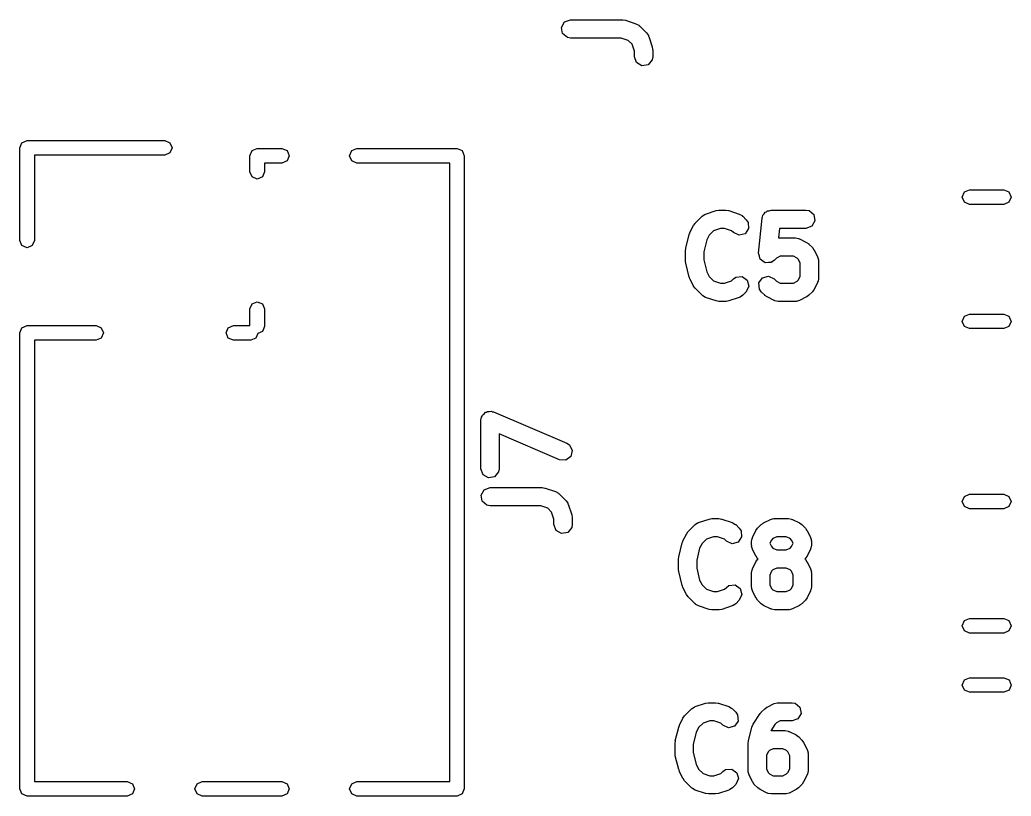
# Model space of a CAD drawing. Extents: x 83.4 to 116.6, y -116.6 to -83.4.
# Drawn here: x 84.81 to 92.95, y -102.66 to -96.28 of the extents above; entities that cross this region are included whole.
import ezdxf

# ---------------------------------------------------------------- set-up
doc = ezdxf.new("R2010")
doc.units = 0
doc.layers.add('BLACK', color=7, linetype='CONTINUOUS')

msp = doc.modelspace()

# ---------------------------------------------------------------- linework, layer by layer
at = {"layer": 'BLACK', "linetype": 'CONTINUOUS'}
for p, q in [((89.258, -96.3456), (89.2836, -96.3012)), ((89.2836, -96.3012), (89.3318, -96.2836)), ((89.3318, -96.2836), (89.7604, -96.2836)), ((89.7604, -96.2836), (89.7825, -96.2875)), ((89.7825, -96.2875), (89.7841, -96.2875)), ((89.7841, -96.2875), (89.8698, -96.3161)), ((89.2669, -96.3961), (89.258, -96.3456)), ((89.8698, -96.3161), (89.8928, -96.3285)), ((89.8928, -96.3285), (89.8951, -96.3323)), ((89.8951, -96.3323), (89.8992, -96.3342)), ((89.8992, -96.3342), (89.9563, -96.3913)), ((89.3062, -96.4291), (89.2669, -96.3961)), ((89.3318, -96.4336), (89.3062, -96.4291)), ((89.7482, -96.4336), (89.3318, -96.4336)), ((89.8056, -96.4528), (89.7482, -96.4336)), ((89.8377, -96.4849), (89.8056, -96.4528)), ((89.9563, -96.3913), (89.9712, -96.4127)), ((89.9712, -96.4127), (89.9716, -96.4171)), ((89.9716, -96.4171), (89.9744, -96.4206)), ((89.9744, -96.4206), (90.003, -96.5064)), ((89.8568, -96.5422), (89.8377, -96.4849)), ((89.8568, -96.5872), (89.8568, -96.5422)), ((90.003, -96.5064), (90.0063, -96.5285)), ((90.0063, -96.5285), (90.0068, -96.5301)), ((90.0068, -96.5301), (90.0068, -96.5872)), ((89.8744, -96.6354), (89.8568, -96.5872)), ((90.0023, -96.6129), (89.9693, -96.6522)), ((90.0068, -96.5872), (90.0023, -96.6129)), ((89.9188, -96.6611), (89.8744, -96.6354)), ((89.9693, -96.6522), (89.9188, -96.6611)), ((84.8276, -97.2926), (84.87, -97.275)), ((84.87, -97.275), (86, -97.275)), ((86, -97.275), (86.0424, -97.2926)), ((84.81, -97.335), (84.8276, -97.2926)), ((84.81, -98.095), (84.81, -97.335)), ((86.0424, -97.2926), (86.06, -97.335)), ((86.06, -97.335), (86.0424, -97.3774)), ((86.7, -97.4), (86.7176, -97.3576)), ((86.7176, -97.3576), (86.76, -97.34)), ((86.76, -97.34), (86.9625, -97.34)), ((86.9625, -97.34), (87.0049, -97.3576)), ((87.0049, -97.3576), (87.0225, -97.4)), ((87.5175, -97.4), (87.5351, -97.3576)), ((87.5351, -97.3576), (87.5775, -97.34)), ((87.5775, -97.34), (88.4, -97.34)), ((88.4, -97.34), (88.4424, -97.3576)), ((88.4424, -97.3576), (88.46, -97.4)), ((86, -97.395), (84.93, -97.395)), ((84.93, -97.395), (84.93, -98.095)), ((86.0424, -97.3774), (86, -97.395)), ((86.7, -97.5315), (86.7, -97.4)), ((87.0049, -97.4424), (86.9625, -97.46)), ((87.0225, -97.4), (87.0049, -97.4424)), ((87.5351, -97.4424), (87.5175, -97.4)), ((87.5775, -97.46), (87.5351, -97.4424)), ((88.46, -97.4), (88.46, -102.6)), ((86.9625, -97.46), (86.82, -97.46)), ((86.82, -97.46), (86.82, -97.5315)), ((88.34, -97.46), (87.5775, -97.46)), ((88.34, -102.54), (88.34, -97.46)), ((86.7176, -97.574), (86.7, -97.5315)), ((86.76, -97.5915), (86.7176, -97.574)), ((86.8024, -97.574), (86.76, -97.5915)), ((86.82, -97.5315), (86.8024, -97.574)), ((92.5666, -97.6976), (92.609, -97.68)), ((92.609, -97.68), (92.8901, -97.68)), ((92.8901, -97.68), (92.9326, -97.6976)), ((92.549, -97.74), (92.5666, -97.6976)), ((92.5666, -97.7824), (92.549, -97.74)), ((92.9326, -97.6976), (92.9501, -97.74)), ((92.9501, -97.74), (92.9326, -97.7824)), ((90.4417, -97.8788), (90.5274, -97.8503)), ((90.5274, -97.8503), (90.5496, -97.847)), ((90.5496, -97.847), (90.5511, -97.8464)), ((90.5511, -97.8464), (90.6083, -97.8464)), ((90.6083, -97.8464), (90.6303, -97.8503)), ((90.6303, -97.8503), (90.632, -97.8503)), ((90.632, -97.8503), (90.7177, -97.8788)), ((90.9647, -97.8519), (90.9797, -97.8464)), ((90.9797, -97.8464), (91.2654, -97.8464)), ((91.2654, -97.8464), (91.2911, -97.851)), ((91.2911, -97.851), (91.3304, -97.8839)), ((92.609, -97.8), (92.5666, -97.7824)), ((92.8901, -97.8), (92.609, -97.8)), ((92.9326, -97.7824), (92.8901, -97.8)), ((90.3552, -97.9541), (90.4124, -97.897)), ((90.4124, -97.897), (90.4337, -97.882)), ((90.4337, -97.882), (90.4382, -97.8816)), ((90.4382, -97.8816), (90.4417, -97.8788)), ((90.7177, -97.8788), (90.7406, -97.8913)), ((90.7406, -97.8913), (90.7429, -97.8951)), ((90.7429, -97.8951), (90.747, -97.897)), ((90.747, -97.897), (90.7756, -97.9255)), ((90.7756, -97.9255), (90.7905, -97.9469)), ((90.8765, -98.1997), (90.9051, -97.914)), ((90.9051, -97.914), (90.9061, -97.9101)), ((90.9058, -97.9084), (90.9074, -97.9057)), ((90.9061, -97.9101), (90.9058, -97.9084)), ((90.9074, -97.9057), (90.9121, -97.8889)), ((90.9121, -97.8889), (90.9235, -97.8778)), ((90.9235, -97.8778), (90.9315, -97.864)), ((90.9315, -97.864), (90.9413, -97.8604)), ((90.9413, -97.8604), (90.9488, -97.8531)), ((90.9488, -97.8531), (90.9647, -97.8519)), ((91.3304, -97.8839), (91.3393, -97.9345)), ((90.3126, -98.0307), (90.3412, -97.9736)), ((90.3412, -97.9736), (90.3545, -97.9556)), ((90.3545, -97.9556), (90.3552, -97.9541)), ((90.5633, -97.9964), (90.5059, -98.0156)), ((90.5961, -97.9964), (90.5633, -97.9964)), ((90.6535, -98.0156), (90.5961, -97.9964)), ((90.795, -97.998), (90.7656, -98.04)), ((90.7905, -97.9469), (90.795, -97.998)), ((91.0476, -97.9964), (91.0397, -98.075)), ((91.2654, -97.9964), (91.0476, -97.9964)), ((91.3136, -97.9789), (91.2654, -97.9964)), ((91.3393, -97.9345), (91.3136, -97.9789)), ((84.8276, -98.1374), (84.81, -98.095)), ((84.93, -98.095), (84.9124, -98.1374)), ((90.2784, -98.1604), (90.3069, -98.0461)), ((90.3069, -98.0461), (90.3122, -98.0343)), ((90.3122, -98.0343), (90.3126, -98.0307)), ((90.4505, -98.0905), (90.4261, -98.1878)), ((90.4699, -98.0516), (90.4505, -98.0905)), ((90.5059, -98.0156), (90.4699, -98.0516)), ((90.6695, -98.0316), (90.6535, -98.0156)), ((90.716, -98.0533), (90.6695, -98.0316)), ((90.7656, -98.04), (90.716, -98.0533)), ((91.0397, -98.075), (91.1797, -98.075)), ((91.1797, -98.075), (91.2053, -98.0795)), ((91.2053, -98.0795), (91.2088, -98.0824)), ((91.2088, -98.0824), (91.2132, -98.0829)), ((91.2132, -98.0829), (91.2704, -98.1115)), ((84.87, -98.155), (84.8276, -98.1374)), ((84.9124, -98.1374), (84.87, -98.155)), ((90.2761, -98.1786), (90.2787, -98.1638)), ((90.2787, -98.1638), (90.2784, -98.1604)), ((91.2704, -98.1115), (91.2884, -98.1248)), ((91.2884, -98.1248), (91.2899, -98.1255)), ((91.2899, -98.1255), (91.3184, -98.1541)), ((91.3184, -98.1541), (91.3313, -98.1725)), ((91.3313, -98.1725), (91.3325, -98.1736)), ((91.3325, -98.1736), (91.3611, -98.2307)), ((90.2761, -98.2643), (90.2761, -98.1786)), ((90.4261, -98.1878), (90.4261, -98.2551)), ((90.4261, -98.2551), (90.4505, -98.3524)), ((90.8764, -98.2006), (90.8766, -98.2002)), ((90.8829, -98.225), (90.8764, -98.2006)), ((90.8766, -98.2002), (90.8765, -98.1997)), ((90.8892, -98.2494), (90.8829, -98.225)), ((90.8896, -98.2497), (90.8892, -98.2494)), ((90.8897, -98.2502), (90.8896, -98.2497)), ((90.9103, -98.2646), (90.8897, -98.2502)), ((91.0241, -98.2402), (91.0041, -98.2602)), ((91.0545, -98.225), (91.0241, -98.2402)), ((91.162, -98.225), (91.0545, -98.225)), ((91.1924, -98.2402), (91.162, -98.225)), ((91.2038, -98.2516), (91.1924, -98.2402)), ((91.219, -98.282), (91.2038, -98.2516)), ((91.3611, -98.2307), (91.3685, -98.2557)), ((91.3685, -98.2557), (91.3674, -98.2601)), ((90.2773, -98.2675), (90.2761, -98.2643)), ((90.2784, -98.2825), (90.2773, -98.2675)), ((90.3069, -98.3968), (90.2784, -98.2825)), ((90.9308, -98.2793), (90.9103, -98.2646)), ((90.9313, -98.2793), (90.9308, -98.2793)), ((90.9317, -98.2796), (90.9313, -98.2793)), ((90.9568, -98.2774), (90.9317, -98.2796)), ((90.982, -98.2755), (90.9568, -98.2774)), ((90.9823, -98.2752), (90.982, -98.2755)), ((90.9828, -98.2751), (90.9823, -98.2752)), ((91.0041, -98.2602), (90.9828, -98.2751)), ((91.219, -98.3894), (91.219, -98.282)), ((91.3674, -98.2601), (91.369, -98.2643)), ((91.369, -98.2643), (91.369, -98.4071)), ((90.3089, -98.3997), (90.3069, -98.3968)), ((90.3126, -98.4121), (90.3089, -98.3997)), ((90.3412, -98.4693), (90.3126, -98.4121)), ((90.4505, -98.3524), (90.4699, -98.3913)), ((90.4699, -98.3913), (90.5059, -98.4273)), ((90.6535, -98.4273), (90.6695, -98.4113)), ((90.6695, -98.4113), (90.6908, -98.3963)), ((90.6908, -98.3963), (90.742, -98.3918)), ((90.742, -98.3918), (90.784, -98.4213)), ((90.8787, -98.4449), (90.9081, -98.4028)), ((90.9081, -98.4028), (90.9577, -98.3896)), ((90.9577, -98.3896), (91.0042, -98.4113)), ((91.0042, -98.4113), (91.0241, -98.4312)), ((91.1924, -98.4312), (91.2038, -98.4199)), ((91.2038, -98.4199), (91.219, -98.3894)), ((91.369, -98.4071), (91.3645, -98.4328)), ((90.3424, -98.4704), (90.3412, -98.4693)), ((90.3552, -98.4887), (90.3424, -98.4704)), ((90.4124, -98.5459), (90.3552, -98.4887)), ((90.5059, -98.4273), (90.5633, -98.4464)), ((90.5633, -98.4464), (90.5961, -98.4464)), ((90.5961, -98.4464), (90.6535, -98.4273)), ((90.7973, -98.4708), (90.7756, -98.5173)), ((90.784, -98.4213), (90.7973, -98.4708)), ((90.8831, -98.496), (90.8787, -98.4449)), ((90.8981, -98.5173), (90.8831, -98.496)), ((91.0241, -98.4312), (91.0545, -98.4464)), ((91.0545, -98.4464), (91.162, -98.4464)), ((91.162, -98.4464), (91.1924, -98.4312)), ((91.3325, -98.4978), (91.3191, -98.5158)), ((91.3611, -98.4407), (91.3325, -98.4978)), ((91.3616, -98.4362), (91.3611, -98.4407)), ((91.3645, -98.4328), (91.3616, -98.4362)), ((90.4164, -98.5478), (90.4124, -98.5459)), ((90.4188, -98.5516), (90.4164, -98.5478)), ((90.4417, -98.564), (90.4188, -98.5516)), ((90.5274, -98.5926), (90.4417, -98.564)), ((90.7177, -98.564), (90.632, -98.5926)), ((90.7212, -98.5612), (90.7177, -98.564)), ((90.7257, -98.5608), (90.7212, -98.5612)), ((90.747, -98.5459), (90.7257, -98.5608)), ((90.7756, -98.5173), (90.747, -98.5459)), ((90.9267, -98.5459), (90.8981, -98.5173)), ((90.9281, -98.5466), (90.9267, -98.5459)), ((90.9461, -98.5599), (90.9281, -98.5466)), ((91.0033, -98.5885), (90.9461, -98.5599)), ((91.2704, -98.5599), (91.2132, -98.5885)), ((91.2715, -98.5587), (91.2704, -98.5599)), ((91.2899, -98.5459), (91.2715, -98.5587)), ((91.3184, -98.5173), (91.2899, -98.5459)), ((91.3191, -98.5158), (91.3184, -98.5173)), ((86.7, -98.6585), (86.7176, -98.616)), ((86.7, -98.795), (86.7, -98.6585)), ((86.7176, -98.616), (86.76, -98.5985)), ((86.76, -98.5985), (86.8024, -98.616)), ((86.8024, -98.616), (86.82, -98.6585)), ((86.82, -98.6585), (86.82, -98.8015)), ((90.529, -98.5925), (90.5274, -98.5926)), ((90.5511, -98.5964), (90.529, -98.5925)), ((90.6083, -98.5964), (90.5511, -98.5964)), ((90.6098, -98.5959), (90.6083, -98.5964)), ((90.632, -98.5926), (90.6098, -98.5959)), ((91.0077, -98.589), (91.0033, -98.5885)), ((91.0112, -98.5919), (91.0077, -98.589)), ((91.0368, -98.5964), (91.0112, -98.5919)), ((91.1797, -98.5964), (91.0368, -98.5964)), ((91.1839, -98.5949), (91.1797, -98.5964)), ((91.1883, -98.5959), (91.1839, -98.5949)), ((91.2132, -98.5885), (91.1883, -98.5959)), ((92.549, -98.76), (92.5666, -98.7176)), ((92.5666, -98.7176), (92.609, -98.7)), ((92.609, -98.7), (92.8901, -98.7)), ((92.8901, -98.7), (92.9326, -98.7176)), ((92.9326, -98.7176), (92.9501, -98.76)), ((84.81, -98.855), (84.8276, -98.8126)), ((84.8276, -98.8126), (84.87, -98.795)), ((84.87, -98.795), (85.4365, -98.795)), ((85.4365, -98.795), (85.479, -98.8126)), ((85.479, -98.8126), (85.4965, -98.855)), ((86.5035, -98.855), (86.521, -98.8126)), ((86.521, -98.8126), (86.5635, -98.795)), ((86.5635, -98.795), (86.7, -98.795)), ((86.82, -98.8015), (86.8024, -98.844)), ((92.5666, -98.8024), (92.549, -98.76)), ((92.609, -98.82), (92.5666, -98.8024)), ((92.8901, -98.82), (92.609, -98.82)), ((92.9326, -98.8024), (92.8901, -98.82)), ((92.9501, -98.76), (92.9326, -98.8024)), ((84.81, -102.6), (84.81, -98.855)), ((85.479, -98.8974), (85.4365, -98.915)), ((85.4965, -98.855), (85.479, -98.8974)), ((86.521, -98.8974), (86.5035, -98.855)), ((86.5635, -98.915), (86.521, -98.8974)), ((86.749, -98.8974), (86.7065, -98.915)), ((86.7646, -98.8596), (86.749, -98.8974)), ((86.8024, -98.844), (86.7646, -98.8596)), ((85.4365, -98.915), (84.93, -98.915)), ((84.93, -98.915), (84.93, -102.54)), ((86.7065, -98.915), (86.5635, -98.915)), ((88.5964, -99.5714), (88.601, -99.5458)), ((88.601, -99.5458), (88.6066, -99.539)), ((88.6066, -99.539), (88.6087, -99.5304)), ((88.6087, -99.5304), (88.6227, -99.5199)), ((88.6227, -99.5199), (88.6339, -99.5065)), ((88.6339, -99.5065), (88.6427, -99.5049)), ((88.6427, -99.5049), (88.6497, -99.4996)), ((88.6497, -99.4996), (88.6672, -99.5006)), ((88.6672, -99.5006), (88.6845, -99.4976)), ((88.6845, -99.4976), (88.6921, -99.502)), ((88.6921, -99.502), (88.701, -99.5025)), ((88.701, -99.5025), (89.301, -99.7596)), ((88.5964, -99.9714), (88.5964, -99.5714)), ((89.2419, -99.8975), (88.7464, -99.6852)), ((88.7464, -99.6852), (88.7464, -99.9714)), ((89.301, -99.7596), (89.3228, -99.7739)), ((89.3228, -99.7739), (89.3459, -99.8197)), ((89.3342, -99.8696), (89.2931, -99.9004)), ((89.3459, -99.8197), (89.3342, -99.8696)), ((89.2931, -99.9004), (89.2419, -99.8975)), ((88.614, -100.02), (88.5964, -99.9714)), ((88.6584, -100.045), (88.614, -100.02)), ((88.7089, -100.036), (88.6584, -100.045)), ((88.7419, -99.9971), (88.7089, -100.036)), ((88.7464, -99.9714), (88.7419, -99.9971)), ((88.6232, -100.143), (88.6714, -100.125)), ((88.6714, -100.125), (89.1, -100.125)), ((89.1, -100.125), (89.1221, -100.129)), ((89.1221, -100.129), (89.1237, -100.129)), ((89.1237, -100.129), (89.2094, -100.157)), ((88.5976, -100.187), (88.6232, -100.143)), ((88.6065, -100.237), (88.5976, -100.187)), ((89.2094, -100.157), (89.2323, -100.17)), ((89.2323, -100.17), (89.2347, -100.174)), ((89.2347, -100.174), (89.2387, -100.176)), ((89.2387, -100.176), (89.2959, -100.233)), ((92.549, -100.24), (92.5666, -100.198)), ((92.5666, -100.198), (92.609, -100.18)), ((92.609, -100.18), (92.8901, -100.18)), ((92.8901, -100.18), (92.9326, -100.198)), ((92.9326, -100.198), (92.9501, -100.24)), ((88.6458, -100.27), (88.6065, -100.237)), ((88.6714, -100.275), (88.6458, -100.27)), ((89.0878, -100.275), (88.6714, -100.275)), ((89.1452, -100.294), (89.0878, -100.275)), ((89.2959, -100.233), (89.3108, -100.254)), ((89.3108, -100.254), (89.3112, -100.258)), ((89.3112, -100.258), (89.314, -100.262)), ((89.314, -100.262), (89.3426, -100.348)), ((92.5666, -100.282), (92.549, -100.24)), ((92.609, -100.3), (92.5666, -100.282)), ((92.9326, -100.282), (92.8901, -100.3)), ((92.9501, -100.24), (92.9326, -100.282)), ((89.1773, -100.326), (89.1452, -100.294)), ((89.1964, -100.384), (89.1773, -100.326)), ((89.3426, -100.348), (89.3459, -100.37)), ((89.3459, -100.37), (89.3464, -100.371)), ((89.3464, -100.371), (89.3464, -100.429)), ((92.8901, -100.3), (92.609, -100.3)), ((89.1964, -100.429), (89.1964, -100.384)), ((89.214, -100.477), (89.1964, -100.429)), ((89.3419, -100.454), (89.3089, -100.494)), ((89.3464, -100.429), (89.3419, -100.454)), ((90.2974, -100.487), (90.3545, -100.43)), ((90.3545, -100.43), (90.3758, -100.415)), ((90.3758, -100.415), (90.3803, -100.415)), ((90.3803, -100.415), (90.3838, -100.412)), ((90.3838, -100.412), (90.4695, -100.384)), ((90.4695, -100.384), (90.4917, -100.38)), ((90.4917, -100.38), (90.4933, -100.38)), ((90.4933, -100.38), (90.5504, -100.38)), ((90.5504, -100.38), (90.5725, -100.384)), ((90.5725, -100.384), (90.5741, -100.384)), ((90.5741, -100.384), (90.6598, -100.412)), ((90.6598, -100.412), (90.6827, -100.425)), ((90.6827, -100.425), (90.6851, -100.428)), ((90.6851, -100.428), (90.6891, -100.43)), ((90.6891, -100.43), (90.7177, -100.459)), ((90.8688, -100.459), (90.8974, -100.43)), ((90.8974, -100.43), (90.9157, -100.417)), ((90.9157, -100.417), (90.9169, -100.416)), ((90.9169, -100.416), (90.974, -100.388)), ((90.974, -100.388), (90.999, -100.38)), ((90.999, -100.38), (91.0033, -100.381)), ((91.0033, -100.381), (91.0075, -100.38)), ((91.0075, -100.38), (91.1218, -100.38)), ((91.1218, -100.38), (91.1475, -100.384)), ((91.1475, -100.384), (91.1509, -100.387)), ((91.1509, -100.387), (91.1554, -100.388)), ((91.1554, -100.388), (91.2125, -100.416)), ((91.2125, -100.416), (91.2305, -100.43)), ((91.2305, -100.43), (91.232, -100.43)), ((91.232, -100.43), (91.2606, -100.459)), ((89.2584, -100.502), (89.214, -100.477)), ((89.3089, -100.494), (89.2584, -100.502)), ((90.2547, -100.564), (90.2833, -100.507)), ((90.2833, -100.507), (90.2967, -100.489)), ((90.2967, -100.489), (90.2974, -100.487)), ((90.5054, -100.53), (90.4481, -100.549)), ((90.5382, -100.53), (90.5054, -100.53)), ((90.5956, -100.549), (90.5382, -100.53)), ((90.7371, -100.531), (90.7077, -100.573)), ((90.7177, -100.459), (90.7327, -100.48)), ((90.7327, -100.48), (90.7371, -100.531)), ((90.8257, -100.54), (90.8262, -100.535)), ((90.8262, -100.535), (90.8547, -100.478)), ((90.8547, -100.478), (90.8681, -100.46)), ((90.8681, -100.46), (90.8688, -100.459)), ((91.0252, -100.53), (90.9948, -100.545)), ((91.1041, -100.53), (91.0252, -100.53)), ((91.1345, -100.545), (91.1041, -100.53)), ((91.2606, -100.459), (91.2734, -100.477)), ((91.2734, -100.477), (91.2746, -100.478)), ((91.2746, -100.478), (91.3032, -100.535)), ((91.3032, -100.535), (91.3106, -100.56)), ((90.2205, -100.694), (90.2491, -100.579)), ((90.2491, -100.579), (90.2543, -100.568)), ((90.2543, -100.568), (90.2547, -100.564)), ((90.412, -100.585), (90.3926, -100.624)), ((90.4481, -100.549), (90.412, -100.585)), ((90.6117, -100.565), (90.5956, -100.549)), ((90.6582, -100.587), (90.6117, -100.565)), ((90.7077, -100.573), (90.6582, -100.587)), ((90.8183, -100.569), (90.8228, -100.543)), ((90.8183, -100.598), (90.8183, -100.569)), ((90.8198, -100.602), (90.8183, -100.598)), ((90.8187, -100.606), (90.8198, -100.602)), ((90.8262, -100.631), (90.8187, -100.606)), ((90.8228, -100.543), (90.8257, -100.54)), ((90.9835, -100.556), (90.97, -100.583)), ((90.97, -100.583), (90.9835, -100.61)), ((90.9948, -100.545), (90.9835, -100.556)), ((90.9835, -100.61), (90.9948, -100.622)), ((91.1459, -100.556), (91.1345, -100.545)), ((91.1345, -100.622), (91.1459, -100.61)), ((91.1594, -100.583), (91.1459, -100.556)), ((91.1459, -100.61), (91.1594, -100.583)), ((91.3111, -100.598), (91.3066, -100.623)), ((91.3106, -100.56), (91.3096, -100.565)), ((91.3096, -100.565), (91.3111, -100.569)), ((91.3111, -100.569), (91.3111, -100.598)), ((90.2183, -100.712), (90.2209, -100.697)), ((90.2209, -100.697), (90.2205, -100.694)), ((90.3926, -100.624), (90.3683, -100.721)), ((90.8547, -100.688), (90.8262, -100.631)), ((90.8559, -100.689), (90.8547, -100.688)), ((90.8688, -100.708), (90.8559, -100.689)), ((90.9948, -100.622), (91.0252, -100.637)), ((91.0252, -100.637), (91.1041, -100.637)), ((91.1041, -100.637), (91.1345, -100.622)), ((91.2746, -100.688), (91.2613, -100.706)), ((91.3032, -100.631), (91.2746, -100.688)), ((91.3037, -100.627), (91.3032, -100.631)), ((91.3066, -100.623), (91.3037, -100.627)), ((90.2183, -100.798), (90.2183, -100.712)), ((90.3683, -100.721), (90.3683, -100.788)), ((90.8262, -100.793), (90.8547, -100.735)), ((90.8547, -100.735), (90.8681, -100.717)), ((90.8681, -100.717), (90.8688, -100.716)), ((90.8729, -100.712), (90.8688, -100.708)), ((90.8688, -100.716), (90.8729, -100.712)), ((91.2606, -100.708), (91.2565, -100.712)), ((91.2565, -100.712), (91.2606, -100.716)), ((91.2613, -100.706), (91.2606, -100.708)), ((91.2606, -100.716), (91.2734, -100.734)), ((91.2734, -100.734), (91.2746, -100.735)), ((91.2746, -100.735), (91.3032, -100.793)), ((90.2194, -100.801), (90.2183, -100.798)), ((90.2205, -100.816), (90.2194, -100.801)), ((90.2491, -100.93), (90.2205, -100.816)), ((90.3683, -100.788), (90.3926, -100.886)), ((90.8183, -100.826), (90.8228, -100.8)), ((90.8183, -100.94), (90.8183, -100.826)), ((90.8228, -100.8), (90.8257, -100.797)), ((90.8257, -100.797), (90.8262, -100.793)), ((90.9835, -100.813), (90.9683, -100.844)), ((90.9683, -100.844), (90.9683, -100.923)), ((90.9948, -100.802), (90.9835, -100.813)), ((91.0252, -100.787), (90.9948, -100.802)), ((91.1041, -100.787), (91.0252, -100.787)), ((91.1345, -100.802), (91.1041, -100.787)), ((91.1459, -100.813), (91.1345, -100.802)), ((91.1611, -100.844), (91.1459, -100.813)), ((91.1611, -100.923), (91.1611, -100.844)), ((91.3032, -100.793), (91.3106, -100.818)), ((91.3106, -100.818), (91.3096, -100.822)), ((91.3096, -100.822), (91.3111, -100.826)), ((91.3111, -100.826), (91.3111, -100.94)), ((90.2511, -100.933), (90.2491, -100.93)), ((90.2547, -100.945), (90.2511, -100.933)), ((90.3926, -100.886), (90.412, -100.925)), ((90.412, -100.925), (90.4481, -100.961)), ((90.6117, -100.945), (90.633, -100.93)), ((90.633, -100.93), (90.6841, -100.925)), ((90.6841, -100.925), (90.7261, -100.955)), ((90.8198, -100.945), (90.8183, -100.94)), ((90.9683, -100.923), (90.9835, -100.953)), ((91.1459, -100.953), (91.1611, -100.923)), ((91.3111, -100.94), (91.3066, -100.966)), ((90.2833, -101.003), (90.2547, -100.945)), ((90.2845, -101.004), (90.2833, -101.003)), ((90.2974, -101.022), (90.2845, -101.004)), ((90.3545, -101.079), (90.2974, -101.022)), ((90.4481, -100.961), (90.5054, -100.98)), ((90.5054, -100.98), (90.5382, -100.98)), ((90.5382, -100.98), (90.5956, -100.961)), ((90.5956, -100.961), (90.6117, -100.945)), ((90.7394, -101.004), (90.7177, -101.051)), ((90.7261, -100.955), (90.7394, -101.004)), ((90.8187, -100.949), (90.8198, -100.945)), ((90.8262, -100.974), (90.8187, -100.949)), ((90.8547, -101.031), (90.8262, -100.974)), ((90.9835, -100.953), (90.9948, -100.965)), ((90.9948, -100.965), (91.0252, -100.98)), ((91.0252, -100.98), (91.1041, -100.98)), ((91.1041, -100.98), (91.1345, -100.965)), ((91.1345, -100.965), (91.1459, -100.953)), ((91.3032, -100.974), (91.2746, -101.031)), ((91.3037, -100.97), (91.3032, -100.974)), ((91.3066, -100.966), (91.3037, -100.97)), ((90.3586, -101.081), (90.3545, -101.079)), ((90.3609, -101.085), (90.3586, -101.081)), ((90.3838, -101.097), (90.3609, -101.085)), ((90.4695, -101.126), (90.3838, -101.097)), ((90.6598, -101.097), (90.5741, -101.126)), ((90.6633, -101.095), (90.6598, -101.097)), ((90.6678, -101.094), (90.6633, -101.095)), ((90.6891, -101.079), (90.6678, -101.094)), ((90.7177, -101.051), (90.6891, -101.079)), ((90.8559, -101.032), (90.8547, -101.031)), ((90.8688, -101.051), (90.8559, -101.032)), ((90.8974, -101.079), (90.8688, -101.051)), ((90.8988, -101.08), (90.8974, -101.079)), ((90.9169, -101.093), (90.8988, -101.08)), ((90.974, -101.122), (90.9169, -101.093)), ((91.2125, -101.093), (91.1554, -101.122)), ((91.2136, -101.092), (91.2125, -101.093)), ((91.232, -101.079), (91.2136, -101.092)), ((91.2606, -101.051), (91.232, -101.079)), ((91.2613, -101.049), (91.2606, -101.051)), ((91.2746, -101.031), (91.2613, -101.049)), ((90.4712, -101.126), (90.4695, -101.126)), ((90.4933, -101.13), (90.4712, -101.126)), ((90.5504, -101.13), (90.4933, -101.13)), ((90.5519, -101.129), (90.5504, -101.13)), ((90.5741, -101.126), (90.5519, -101.129)), ((90.9785, -101.122), (90.974, -101.122)), ((90.9819, -101.125), (90.9785, -101.122)), ((91.0075, -101.13), (90.9819, -101.125)), ((91.1218, -101.13), (91.0075, -101.13)), ((91.126, -101.128), (91.1218, -101.13)), ((91.1304, -101.129), (91.126, -101.128)), ((91.1554, -101.122), (91.1304, -101.129)), ((92.549, -101.26), (92.5666, -101.218)), ((92.5666, -101.302), (92.549, -101.26)), ((92.5666, -101.218), (92.609, -101.2)), ((92.609, -101.2), (92.8901, -101.2)), ((92.8901, -101.2), (92.9326, -101.218)), ((92.9326, -101.218), (92.9501, -101.26)), ((92.9501, -101.26), (92.9326, -101.302)), ((92.609, -101.32), (92.5666, -101.302)), ((92.8901, -101.32), (92.609, -101.32)), ((92.9326, -101.302), (92.8901, -101.32)), ((92.5495, -101.747), (92.5671, -101.705)), ((92.5671, -101.789), (92.5495, -101.747)), ((92.5671, -101.705), (92.6095, -101.687)), ((92.6095, -101.687), (92.8907, -101.687)), ((92.8907, -101.687), (92.9331, -101.705)), ((92.9331, -101.705), (92.9507, -101.747)), ((92.9507, -101.747), (92.9331, -101.789)), ((92.6095, -101.807), (92.5671, -101.789)), ((92.8907, -101.807), (92.6095, -101.807)), ((92.9331, -101.789), (92.8907, -101.807)), ((90.3559, -101.924), (90.4416, -101.896)), ((90.4416, -101.896), (90.4638, -101.892)), ((90.4638, -101.892), (90.4653, -101.892)), ((90.4653, -101.892), (90.5225, -101.892)), ((90.5225, -101.892), (90.5446, -101.896)), ((90.5446, -101.896), (90.5462, -101.896)), ((90.5462, -101.896), (90.6319, -101.924)), ((90.9461, -101.928), (91.0032, -101.9)), ((91.0032, -101.9), (91.0282, -101.892)), ((91.0282, -101.892), (91.0326, -101.893)), ((91.0326, -101.893), (91.0368, -101.892)), ((91.0368, -101.892), (91.1511, -101.892)), ((91.1511, -101.892), (91.1767, -101.896)), ((91.1767, -101.896), (91.216, -101.929)), ((90.2554, -102.019), (90.2688, -102.001)), ((90.2688, -102.001), (90.2695, -102)), ((90.2695, -102), (90.3266, -101.942)), ((90.3266, -101.942), (90.3479, -101.928)), ((90.3479, -101.928), (90.3524, -101.927)), ((90.3524, -101.927), (90.3559, -101.924)), ((90.6319, -101.924), (90.6548, -101.937)), ((90.6548, -101.937), (90.6572, -101.941)), ((90.6572, -101.941), (90.6612, -101.942)), ((90.6612, -101.942), (90.6898, -101.971)), ((90.6898, -101.971), (90.7047, -101.992)), ((90.7047, -101.992), (90.7092, -102.043)), ((90.8315, -102.068), (90.8887, -101.982)), ((90.8887, -101.982), (90.8966, -101.974)), ((90.8966, -101.974), (90.898, -101.971)), ((90.898, -101.971), (90.9266, -101.942)), ((90.9266, -101.942), (90.945, -101.93)), ((90.945, -101.93), (90.9461, -101.928)), ((91.2249, -101.98), (91.1993, -102.024)), ((91.216, -101.929), (91.2249, -101.98)), ((90.2212, -102.092), (90.2264, -102.08)), ((90.2264, -102.08), (90.2268, -102.076)), ((90.2268, -102.076), (90.2554, -102.019)), ((90.4201, -102.061), (90.3841, -102.097)), ((90.4775, -102.042), (90.4201, -102.061)), ((90.5103, -102.042), (90.4775, -102.042)), ((90.5677, -102.061), (90.5103, -102.042)), ((90.5837, -102.077), (90.5677, -102.061)), ((90.6302, -102.099), (90.5837, -102.077)), ((90.7092, -102.043), (90.6798, -102.086)), ((90.8212, -102.092), (90.8314, -102.069)), ((90.8314, -102.069), (90.8315, -102.068)), ((91.0093, -102.072), (90.976, -102.122)), ((91.0241, -102.057), (91.0093, -102.072)), ((91.0545, -102.042), (91.0241, -102.057)), ((91.1511, -102.042), (91.0545, -102.042)), ((91.1993, -102.024), (91.1511, -102.042)), ((90.1926, -102.206), (90.2212, -102.092)), ((90.3647, -102.136), (90.3403, -102.233)), ((90.3841, -102.097), (90.3647, -102.136)), ((90.6798, -102.086), (90.6302, -102.099)), ((90.7926, -102.206), (90.8212, -102.092)), ((90.976, -102.122), (90.9796, -102.121)), ((90.9796, -102.121), (91.0939, -102.121)), ((91.0939, -102.121), (91.1196, -102.125)), ((91.1196, -102.125), (91.123, -102.128)), ((91.123, -102.128), (91.1275, -102.128)), ((91.1275, -102.128), (91.1846, -102.157)), ((91.1846, -102.157), (91.2026, -102.17)), ((90.1903, -102.224), (90.1929, -102.209)), ((90.1903, -102.31), (90.1903, -102.224)), ((90.1929, -102.209), (90.1926, -102.206)), ((90.3403, -102.233), (90.3403, -102.301)), ((90.7903, -102.224), (90.7929, -102.209)), ((90.7903, -102.453), (90.7903, -102.224)), ((90.7929, -102.209), (90.7926, -102.206)), ((91.2026, -102.17), (91.2041, -102.171)), ((91.2041, -102.171), (91.2327, -102.2)), ((91.2327, -102.2), (91.2455, -102.218)), ((91.2455, -102.218), (91.2467, -102.219)), ((91.2467, -102.219), (91.2753, -102.276)), ((90.1915, -102.313), (90.1903, -102.31)), ((90.1926, -102.328), (90.1915, -102.313)), ((90.2212, -102.442), (90.1926, -102.328)), ((90.3403, -102.301), (90.3647, -102.398)), ((90.9556, -102.297), (90.9403, -102.327)), ((90.9403, -102.327), (90.9403, -102.435)), ((90.9669, -102.286), (90.9556, -102.297)), ((90.9973, -102.271), (90.9669, -102.286)), ((91.0762, -102.271), (90.9973, -102.271)), ((91.1066, -102.286), (91.0762, -102.271)), ((91.118, -102.297), (91.1066, -102.286)), ((91.1332, -102.328), (91.118, -102.297)), ((91.1332, -102.435), (91.1332, -102.328)), ((91.2753, -102.276), (91.2827, -102.301)), ((91.2827, -102.301), (91.2817, -102.306)), ((91.2817, -102.306), (91.2832, -102.31)), ((91.2832, -102.31), (91.2832, -102.453)), ((90.3647, -102.398), (90.3841, -102.437)), ((90.2231, -102.445), (90.2212, -102.442)), ((90.2268, -102.458), (90.2231, -102.445)), ((90.2554, -102.515), (90.2268, -102.458)), ((90.3841, -102.437), (90.4201, -102.473)), ((90.4201, -102.473), (90.4775, -102.492)), ((90.5103, -102.492), (90.5677, -102.473)), ((90.5677, -102.473), (90.5837, -102.457)), ((90.5837, -102.457), (90.6051, -102.442)), ((90.6051, -102.442), (90.6562, -102.437)), ((90.6562, -102.437), (90.6982, -102.467)), ((90.6982, -102.467), (90.7115, -102.516)), ((90.7919, -102.457), (90.7903, -102.453)), ((90.7908, -102.461), (90.7919, -102.457)), ((90.7983, -102.486), (90.7908, -102.461)), ((90.8268, -102.543), (90.7983, -102.486)), ((90.9403, -102.435), (90.9556, -102.465)), ((90.9556, -102.465), (90.9669, -102.477)), ((90.9669, -102.477), (90.9973, -102.492)), ((91.0762, -102.492), (91.1066, -102.477)), ((91.1066, -102.477), (91.118, -102.465)), ((91.118, -102.465), (91.1332, -102.435)), ((91.2753, -102.486), (91.2467, -102.543)), ((91.2758, -102.482), (91.2753, -102.486)), ((91.2787, -102.478), (91.2758, -102.482)), ((91.2832, -102.453), (91.2787, -102.478)), ((84.93, -102.54), (85.6925, -102.54)), ((85.6925, -102.54), (85.7349, -102.558)), ((85.7349, -102.558), (85.7525, -102.6)), ((86.2475, -102.6), (86.2651, -102.558)), ((86.2651, -102.558), (86.3075, -102.54)), ((86.3075, -102.54), (86.9625, -102.54)), ((86.9625, -102.54), (87.0049, -102.558)), ((87.0049, -102.558), (87.0225, -102.6)), ((87.5175, -102.6), (87.5351, -102.558)), ((87.5351, -102.558), (87.5775, -102.54)), ((87.5775, -102.54), (88.34, -102.54)), ((90.2566, -102.516), (90.2554, -102.515)), ((90.2695, -102.534), (90.2566, -102.516)), ((90.3266, -102.591), (90.2695, -102.534)), ((90.4775, -102.492), (90.5103, -102.492)), ((90.6898, -102.563), (90.6612, -102.591)), ((90.7115, -102.516), (90.6898, -102.563)), ((90.828, -102.544), (90.8268, -102.543)), ((90.8409, -102.563), (90.828, -102.544)), ((90.8695, -102.591), (90.8409, -102.563)), ((90.9973, -102.492), (91.0762, -102.492)), ((91.2327, -102.563), (91.2041, -102.591)), ((91.2334, -102.561), (91.2327, -102.563)), ((91.2467, -102.543), (91.2334, -102.561)), ((84.8276, -102.642), (84.81, -102.6)), ((84.87, -102.66), (84.8276, -102.642)), ((85.7349, -102.642), (85.6925, -102.66)), ((85.7525, -102.6), (85.7349, -102.642)), ((86.2651, -102.642), (86.2475, -102.6)), ((86.3075, -102.66), (86.2651, -102.642)), ((87.0049, -102.642), (86.9625, -102.66)), ((87.0225, -102.6), (87.0049, -102.642)), ((87.5351, -102.642), (87.5175, -102.6)), ((87.5775, -102.66), (87.5351, -102.642)), ((88.4424, -102.642), (88.4, -102.66)), ((88.46, -102.6), (88.4424, -102.642)), ((90.3307, -102.593), (90.3266, -102.591)), ((90.333, -102.597), (90.3307, -102.593)), ((90.3559, -102.61), (90.333, -102.597)), ((90.4416, -102.638), (90.3559, -102.61)), ((90.4433, -102.638), (90.4416, -102.638)), ((90.4653, -102.642), (90.4433, -102.638)), ((90.5225, -102.642), (90.4653, -102.642)), ((90.524, -102.641), (90.5225, -102.642)), ((90.5462, -102.638), (90.524, -102.641)), ((90.6319, -102.61), (90.5462, -102.638)), ((90.6354, -102.607), (90.6319, -102.61)), ((90.6399, -102.606), (90.6354, -102.607)), ((90.6612, -102.591), (90.6399, -102.606)), ((90.8709, -102.592), (90.8695, -102.591)), ((90.8889, -102.605), (90.8709, -102.592)), ((90.9461, -102.634), (90.8889, -102.605)), ((90.9505, -102.635), (90.9461, -102.634)), ((90.954, -102.637), (90.9505, -102.635)), ((90.9796, -102.642), (90.954, -102.637)), ((91.0939, -102.642), (90.9796, -102.642)), ((91.0981, -102.64), (91.0939, -102.642)), ((91.1025, -102.641), (91.0981, -102.64)), ((91.1275, -102.634), (91.1025, -102.641)), ((91.1846, -102.605), (91.1275, -102.634)), ((91.1857, -102.604), (91.1846, -102.605)), ((91.2041, -102.591), (91.1857, -102.604)), ((85.6925, -102.66), (84.87, -102.66)), ((86.9625, -102.66), (86.3075, -102.66)), ((88.4, -102.66), (87.5775, -102.66))]:
    msp.add_line(p, q, dxfattribs=at)

doc.saveas('drawing.dxf')
